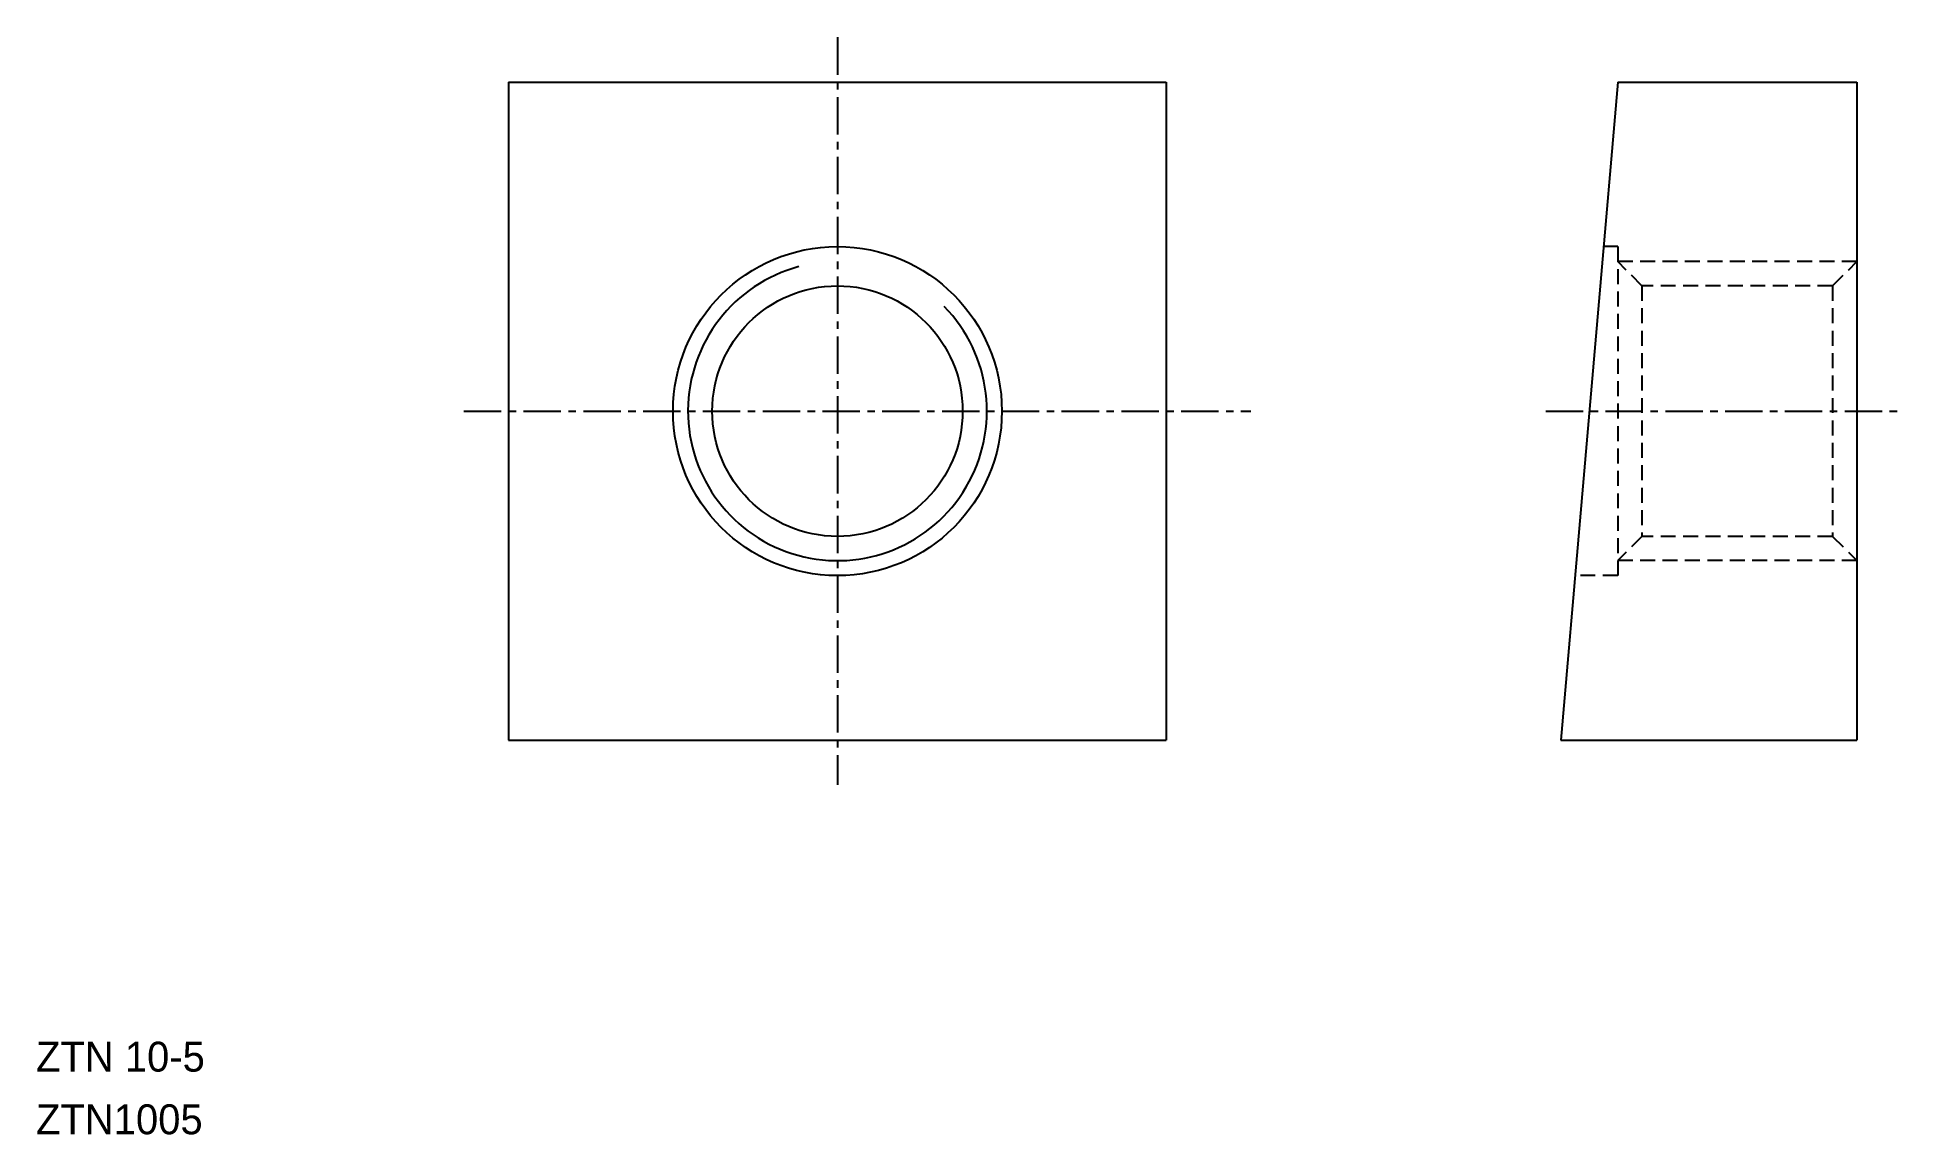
# Model space of a CAD drawing. Extents: x 2.3 to 64.6, y 4.1 to 40.8.
import ezdxf

# ---------------------------------------------------------------- set-up
doc = ezdxf.new("R2010")
doc.units = 0
doc.linetypes.add('CENTER', pattern=[2, 1.25, -0.25, 0.25, -0.25])
doc.linetypes.add('DASHED', pattern=[0.75, 0.5, -0.25])
doc.layers.get('0').update_dxf_attribs({"linetype": 'CONTINUOUS'})
doc.layers.add('CENTER', color=1, linetype='CENTER')

msp = doc.modelspace()

# ---------------------------------------------------------------- linework, layer by layer
at = {"color": 7, "linetype": 'CONTINUOUS'}
for p, q in [((18.045, 39.337), (40.045, 39.337)), ((18.045, 39.337), (18.045, 17.337)), ((40.045, 39.337), (40.045, 17.337)), ((55.148, 39.337), (53.248, 17.337)), ((55.148, 39.337), (63.148, 39.337)), ((55.748, 39.337), (55.748, 39.338)), ((56.248, 39.337), (56.248, 39.337)), ((63.148, 39.337), (63.148, 17.337)), ((18.045, 17.337), (40.045, 17.337)), ((53.248, 17.337), (63.148, 17.337))]:
    msp.add_line(p, q, dxfattribs=at)
at = {"color": 3, "linetype": 'DASHED'}
for p, q in [((55.148, 33.837), (54.673, 33.837)), ((55.148, 33.837), (55.148, 22.837)), ((63.148, 33.337), (55.148, 33.337)), ((55.96, 32.525), (55.148, 33.337)), ((62.336, 32.525), (63.148, 33.337)), ((62.336, 32.525), (55.96, 32.525)), ((55.96, 32.525), (55.96, 24.149)), ((62.336, 32.525), (62.336, 24.149)), ((55.96, 24.149), (55.148, 23.337)), ((62.336, 24.149), (55.96, 24.149)), ((62.336, 24.149), (63.148, 23.337)), ((63.148, 23.337), (55.148, 23.337)), ((55.148, 22.837), (53.723, 22.837))]:
    msp.add_line(p, q, dxfattribs=at)
at = {"color": 7, "linetype": 'CONTINUOUS'}
for radius in [5.5, 4.188]:
    msp.add_circle((29.045, 28.337), radius, dxfattribs=at)
at = {"color": 3, "linetype": 'CONTINUOUS'}
msp.add_arc((29.045, 28.337), 5, 104.90947, 44.38252, dxfattribs=at)
at = {"layer": 'CENTER', "color": 1, "linetype": 'CENTER'}
for p, q in [((29.045, 40.837), (29.045, 15.837)), ((16.545, 28.337), (42.871, 28.337)), ((52.742, 28.337), (64.648, 28.337))]:
    msp.add_line(p, q, dxfattribs=at)

# ---------------------------------------------------------------- texts
for s, p in [('ZTN 10-5', (2.235, 6.25)), ('ZTN1005', (2.235, 4.155))]:
    msp.add_text(s, height=1).set_placement(p)

doc.saveas('drawing.dxf')
